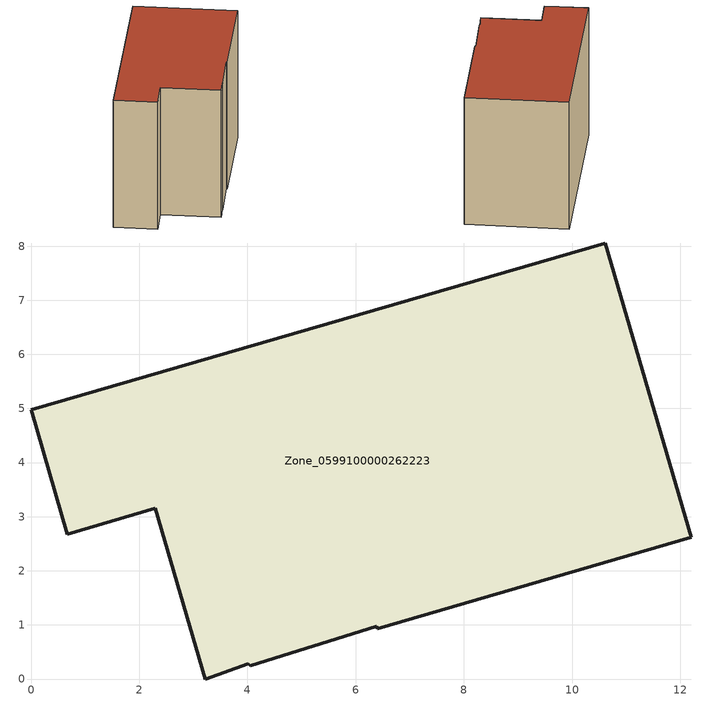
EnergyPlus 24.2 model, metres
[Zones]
Zone_0599100000262223
 floor ground (C_G): 2.3,3.16 0.67,2.68 0,4.98 10.62,8.06 12.21,2.62 6.4,0.93 6.39,0.98 4.05,0.24 4.02,0.28 3.22,0 z0
 wall outside (C_F): 10.62,8.06 0,4.98 0.67,2.68 2.3,3.16 3.22,0 4.02,0.28 4.05,0.24 6.39,0.98 6.4,0.93 12.21,2.62 10.62,8.06 z0:7.67
 roof outside (C_R): 3.22,0 4.02,0.28 4.05,0.24 6.39,0.98 6.4,0.93 12.21,2.62 10.62,8.06 0,4.98 0.67,2.68 2.3,3.16 z7.67
[BUILDING]
Pand.0599100000262223: North Axis=0; Terrain=City; Loads Convergence Tolerance Value=0.04; Temperature Convergence Tolerance Value=0.4; Solar Distribution=FullExterior; Maximum Number of Warmup Days=25; Minimum Number of Warmup Days=1
[Site:Location]
Rotterdam.The.Hague.AP_ZH_NLD Design_Conditions: Latitude=51.96; Longitude=4.45; Time Zone=1; Elevation=-4.5
[SITE:GROUNDTEMPERATURE:BUILDINGSURFACE]
18, 18, 18, 18, 18, 18, 18, 18, 18, 18, 18, 18
[MATERIAL] Thermal Absorptance=0.9; Solar Absorptance=0.7; Visible Absorptance=0.7
Name | Roughness | Thickness | Conductivity | Density | Specific Heat
G.TC.1975-1991 | MediumSmooth | 0.15 | 0.288461 | 540 | 1210
F.TC.1975-1991 | Rough | 0.3 | 0.230769 | 1920 | 840
R.TC.1975-1991 | MediumRough | 0.2 | 0.153846 | 1500 | 1000
[CONSTRUCTION]
C_G: G.TC.1975-1991
C_F: F.TC.1975-1991
C_R: R.TC.1975-1991
[ZONE]
Zone_0599100000262223: Type=1; Multiplier=1; Ceiling Height=Autocalculate; Volume=Autocalculate; Floor Area=autocalculate; Part of Total Floor Area=Yes
[ZONEINFILTRATION:DESIGNFLOWRATE]
Infil_Zone_0599100000262223: Zone or ZoneList or Space or SpaceList=Zone_0599100000262223; Schedule=AlwaysOn; Design Flow Rate Calculation Method=Flow/Area; Flow Rate per Floor Area=0.003; Constant Term Coefficient=1; Temperature Term Coefficient=0; Velocity Term Coefficient=0; Velocity Squared Term Coefficient=0
[HVACTEMPLATE:ZONE:IDEALLOADSAIRSYSTEM]
Zone_0599100000262223: Maximum Heating Supply Air Temperature=50; Minimum Cooling Supply Air Temperature=13; Maximum Heating Supply Air Humidity Ratio=0.0156; Minimum Cooling Supply Air Humidity Ratio=0.0077; Heating Limit=NoLimit; Cooling Limit=NoLimit; Dehumidification Control Type=ConstantSensibleHeatRatio; Cooling Sensible Heat Ratio=0.7; Dehumidification Setpoint=60; Humidification Control Type=None; Humidification Setpoint=30; Outdoor Air Method=None; Outdoor Air Flow Rate per Person=0.00944; Outdoor Air Flow Rate per Zone Floor Area=0; Outdoor Air Flow Rate per Zone=0; Demand Controlled Ventilation Type=None; Outdoor Air Economizer Type=NoEconomizer; Heat Recovery Type=None; Sensible Heat Recovery Effectiveness=0.7; Latent Heat Recovery Effectiveness=0.65
[ZONECONTROL:THERMOSTAT]
ThermostatControl_Zone_0599100000262223: Zone or ZoneList=Zone_0599100000262223; Control Type Schedule=DualSetpointControlType; Control 1=Thermostat_Zone_0599100000262223; Temperature Difference Between Cutout And Setpoint=0
[THERMOSTATSETPOINT:DUALSETPOINT]
Thermostat_Zone_0599100000262223: Heating Setpoint Temperature Schedule=HeatingSetpoint_Zone_0599100000262223; Cooling Setpoint Temperature Schedule=CoolingSetpoint_Zone_0599100000262223
[SCHEDULE:COMPACT]
HeatingSetpoint_Zone_0599100000262223: Through: 12/31, For: AllDays, Until: 24:00, 21
CoolingSetpoint_Zone_0599100000262223: Through: 12/31, For: AllDays, Until: 24:00, 24
DualSetpointControlType: Through: 12/31, For: AllDays, Until: 24:00, 4
AlwaysOn: Through: 12/31, For: AllDays, Until: 24:00, 1
